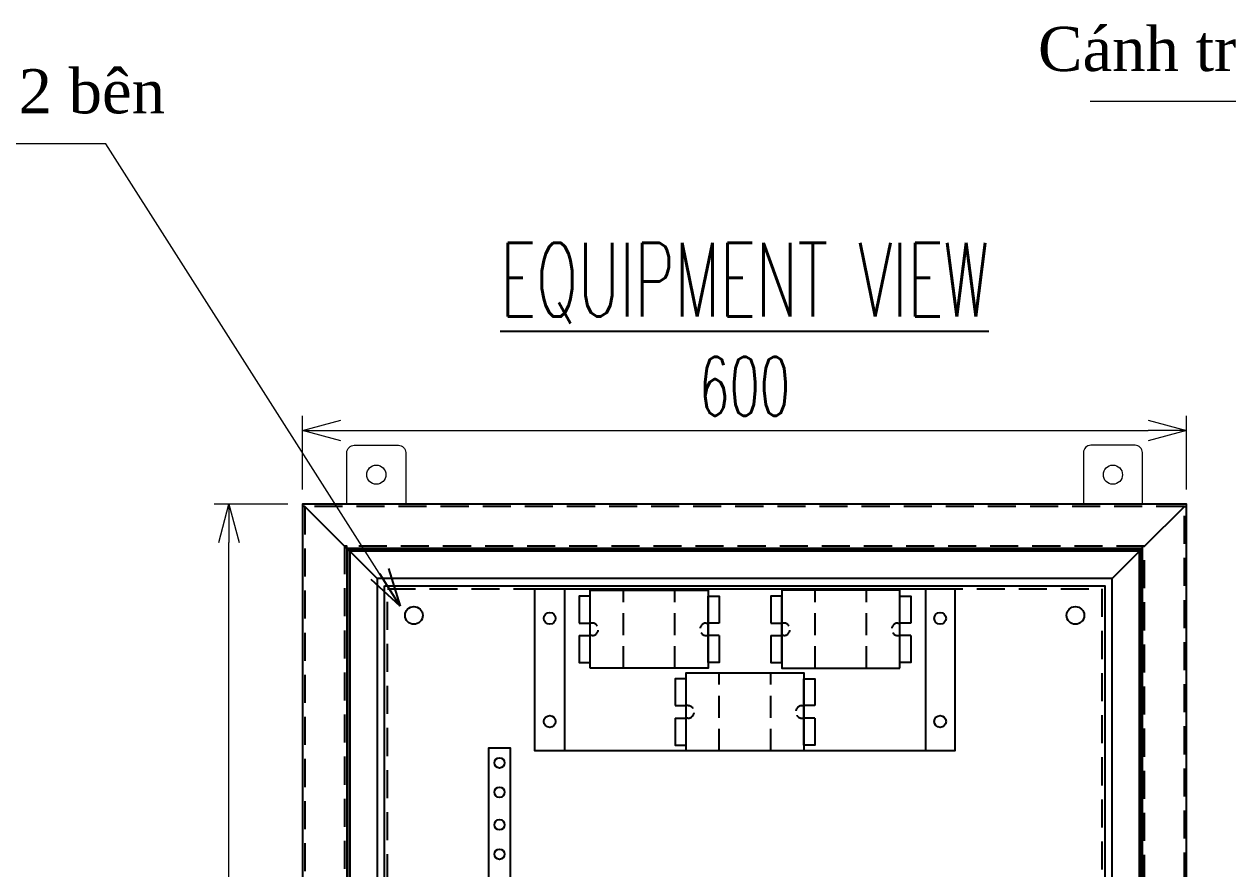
# Model space of a CAD drawing. Header units: millimetres. Extents: x 28713 to 59118, y -54378 to -19615.
# Drawn here: x 36681 to 37498, y -51636 to -51063 of the extents above; entities that cross this region are included whole.
import ezdxf

# ---------------------------------------------------------------- set-up
doc = ezdxf.new("R2010")
doc.units = ezdxf.units.MM
doc.header["$LTSCALE"] = 3
doc.linetypes.add('ASVLTYPE', pattern=[0.75, 0.5, -0.25])
doc.linetypes.add('HIDDEN', pattern=[9.525, 6.35, -3.175])
doc.layers.add('0 TĂNG CỨNG', color=7, linetype='Continuous', lineweight=15)
doc.layers.add('@.VISIBLE', color=7, linetype='Continuous')
doc.layers.add('dim', color=7, linetype='Continuous')
doc.styles.add('Ann_w01', font='romans.shx', dxfattribs={"width": 0.6, "bigfont": 'chineset.shx'})
doc.dimstyles.new('Dim 01_SC20', dxfattribs={"dimscale": 20, "dimtxt": 2, "dimasz": 1.3, "dimexe": 0.5, "dimexo": 0.5, "dimgap": 0.5, "dimtad": 1, "dimdec": 1, "dimzin": 12, "dimdsep": 46, "dimtxsty": 'Ann_w01', "dimblk": 'OPEN30', "dimcen": 1.5, "dimclrd": 6, "dimclre": 6, "dimclrt": 3, "dimadec": 1, "dimazin": 3, "dimtm": 1e-09, "dimtfac": 1, "dimtdec": 1, "dimtix": 1, "dimtmove": 0, "dimatfit": 3, "dimldrblk": 'OPEN30', "dimfxl": 1, "dimtolj": 1, "dimlwd": 20, "dimlwe": 20, "dimarcsym": 0})

# ---------------------------------------------------------------- blocks, each defined once
blk = doc.blocks.new('_Open30')
at = {"color": 0, "linetype": 'ByBlock', "lineweight": -2}
for p, q in [((-1, 0.268), (0, 0)), ((0, 0), (-1, -0.268)), ((0, 0), (-1, 0))]:
    blk.add_line(p, q, dxfattribs=at)
blk = doc.blocks.new('*D31')
at = {"layer": '@.VISIBLE', "color": 6, "lineweight": 20, "transparency": 16777216}
for p, q in [((36860.26, -51388.43), (36810.26, -51388.43)), ((36820.26, -52362.43), (36820.26, -51414.43)), ((36860.26, -52388.43), (36810.26, -52388.43))]:
    blk.add_line(p, q, dxfattribs=at)
at = {"layer": 'Defpoints', "color": 0, "transparency": 16777216}
for p in [(36820.26, -51388.43), (36870.26, -51388.43), (36870.26, -52388.43)]:
    blk.add_point(p, dxfattribs=at)
at = {"layer": '@.VISIBLE', "color": 6, "lineweight": 20, "transparency": 16777216, "xscale": 26, "yscale": 26, "zscale": 26}
for p, rotation in [((36820.26, -51388.43), 90), ((36820.26, -52388.43), 270)]:
    blk.add_blockref('_Open30', p, dxfattribs=dict(at, rotation=rotation))
at = {"layer": '@.VISIBLE', "color": 3, "transparency": 16777216, "insert": (36790.26, -51888.43), "char_height": 40, "attachment_point": 5, "rotation": 90, "style": 'Ann_w01'}
blk.add_mtext('\\A1;1000', dxfattribs=at)
blk = doc.blocks.new('*D35')
at = {"layer": '@.VISIBLE', "color": 6, "lineweight": 20, "transparency": 16777216}
for p, q in [((36870.26, -51378.43), (36870.26, -51328.43)), ((37470.26, -51378.43), (37470.26, -51328.43)), ((36896.26, -51338.43), (37444.26, -51338.43))]:
    blk.add_line(p, q, dxfattribs=at)
at = {"layer": 'Defpoints', "color": 0, "transparency": 16777216}
for p in [(37470.26, -51338.43), (36870.26, -51388.43), (37470.26, -51388.43)]:
    blk.add_point(p, dxfattribs=at)
at = {"layer": '@.VISIBLE', "color": 6, "lineweight": 20, "transparency": 16777216, "xscale": 26, "yscale": 26, "zscale": 26, "rotation": 180}
blk.add_blockref('_Open30', (36870.26, -51338.43), dxfattribs=at)
at = {"layer": '@.VISIBLE', "color": 6, "lineweight": 20, "transparency": 16777216, "xscale": 26, "yscale": 26, "zscale": 26}
blk.add_blockref('_Open30', (37470.26, -51338.43), dxfattribs=at)
at = {"layer": '@.VISIBLE', "color": 3, "transparency": 16777216, "insert": (37170.26, -51308.43), "char_height": 40, "attachment_point": 5, "style": 'Ann_w01'}
blk.add_mtext('\\A1;600', dxfattribs=at)

msp = doc.modelspace()

# ---------------------------------------------------------------- linework, layer by layer
at = {"color": 85, "linetype": 'ASVLTYPE', "ltscale": 10}
for p, q in [((37087.97, -51499.84), (37087.97, -51446.84)), ((37122.97, -51499.84), (37122.97, -51446.84)), ((37218.05, -51499.84), (37218.05, -51446.84)), ((37253.05, -51499.84), (37253.05, -51446.84)), ((37153.01, -51555.93), (37153.01, -51502.93)), ((37188.01, -51555.93), (37188.01, -51502.93))]:
    msp.add_line(p, q, dxfattribs=at)
at = {"color": 85}
for p, q in [((37057.97, -51469.09), (37065.47, -51469.09)), ((37152.97, -51469.09), (37145.47, -51469.09)), ((37188.05, -51469.09), (37195.55, -51469.09)), ((37283.05, -51469.09), (37275.55, -51469.09)), ((37057.97, -51477.59), (37065.47, -51477.59)), ((37152.97, -51477.59), (37145.47, -51477.59)), ((37188.05, -51477.59), (37195.55, -51477.59)), ((37283.05, -51477.59), (37275.55, -51477.59)), ((37123.01, -51525.18), (37130.51, -51525.18)), ((37218.01, -51525.18), (37210.51, -51525.18)), ((37123.01, -51533.68), (37130.51, -51533.68)), ((37218.01, -51533.68), (37210.51, -51533.68))]:
    msp.add_line(p, q, dxfattribs=at)
at = {"color": 85, "linetype": 'ASVLTYPE', "ltscale": 4}
for p, q in [((37066.72, -51469.09), (37065.47, -51469.09)), ((37144.22, -51469.09), (37145.47, -51469.09)), ((37196.8, -51469.09), (37195.55, -51469.09)), ((37274.3, -51469.09), (37275.55, -51469.09)), ((37066.72, -51477.59), (37065.47, -51477.59)), ((37144.22, -51477.59), (37145.47, -51477.59)), ((37196.8, -51477.59), (37195.55, -51477.59)), ((37274.3, -51477.59), (37275.55, -51477.59)), ((37131.76, -51525.18), (37130.51, -51525.18)), ((37209.26, -51525.18), (37210.51, -51525.18)), ((37131.76, -51533.68), (37130.51, -51533.68)), ((37209.26, -51533.68), (37210.51, -51533.68))]:
    msp.add_line(p, q, dxfattribs=at)
at = {"color": 85}
for points in [[(37065.47, -51499.84), (37065.47, -51446.84), (37145.47, -51446.84), (37145.47, -51499.84)], [(37275.55, -51499.84), (37275.55, -51446.84), (37195.55, -51446.84), (37195.55, -51499.84)], [(37130.51, -51555.93), (37130.51, -51502.93), (37210.51, -51502.93), (37210.51, -51555.93)]]:
    msp.add_lwpolyline(points, close=True, dxfattribs=at)
for points in [[(37057.97, -51477.59), (37057.97, -51495.84), (37065.47, -51495.84), (37065.47, -51450.84), (37057.97, -51450.84), (37057.97, -51469.09)], [(37152.97, -51477.59), (37152.97, -51495.84), (37145.47, -51495.84), (37145.47, -51450.84), (37152.97, -51450.84), (37152.97, -51469.09)], [(37188.05, -51477.59), (37188.05, -51495.84), (37195.55, -51495.84), (37195.55, -51450.84), (37188.05, -51450.84), (37188.05, -51469.09)], [(37283.05, -51477.59), (37283.05, -51495.84), (37275.55, -51495.84), (37275.55, -51450.84), (37283.05, -51450.84), (37283.05, -51469.09)], [(37123.01, -51533.68), (37123.01, -51551.93), (37130.51, -51551.93), (37130.51, -51506.93), (37123.01, -51506.93), (37123.01, -51525.18)], [(37218.01, -51533.68), (37218.01, -51551.93), (37210.51, -51551.93), (37210.51, -51506.93), (37218.01, -51506.93), (37218.01, -51525.18)]]:
    msp.add_lwpolyline(points, dxfattribs=at)
msp.add_lwpolyline([(37011.38, -51780.01), (37011.38, -51554.01), (36996.38, -51554.01), (36996.38, -51780.01)], close=True)
at = {"color": 7}
for centre in [(37003.88, -51564.01), (37003.88, -51584.01), (37003.88, -51606.01), (37003.88, -51626.01)]:
    msp.add_circle(centre, 3.5, dxfattribs=at)
at = {"color": 1}
msp.add_circle((37003.88, -51584.01), 3.5, dxfattribs=at)
msp.add_circle((37003.88, -51584.01), 3.5, dxfattribs=at)
at = {"color": 85, "linetype": 'ASVLTYPE', "ltscale": 4}
for centre, start, end in [((37066.72, -51473.34), 270, 90), ((37144.22, -51473.34), 90, 270), ((37196.8, -51473.34), 270, 90), ((37274.3, -51473.34), 90, 270), ((37131.76, -51529.43), 270, 90), ((37209.26, -51529.43), 90, 270)]:
    msp.add_arc(centre, 4.25, start, end, dxfattribs=at)
at = {"layer": '0 TĂNG CỨNG'}
for points in [[(36940.26, -51388.43), (36900.26, -51388.43), (36900.26, -51353.43, -0.414214), (36905.26, -51348.43), (36935.26, -51348.43, -0.414214), (36940.26, -51353.43)], [(37400.26, -51388.43), (37440.26, -51388.43), (37440.26, -51353.43, 0.414214), (37435.26, -51348.43), (37405.26, -51348.43, 0.414214), (37400.26, -51353.43)]]:
    msp.add_lwpolyline(points, format="xyb", close=True, dxfattribs=at)
for centre in [(36920.26, -51368.43), (37420.26, -51368.43)]:
    msp.add_circle(centre, 6.5, dxfattribs=at)
at = {"layer": '@.VISIBLE'}
for p, q in [((37047.97, -51445.93), (37047.97, -51555.93)), ((37292.97, -51445.93), (37292.97, -51555.93))]:
    msp.add_line(p, q, dxfattribs=at)
for points in [[(36870.26, -52388.43), (37470.26, -52388.43), (37470.26, -51388.43), (36870.26, -51388.43)], [(36900.26, -52358.43), (37440.26, -52358.43), (37440.26, -51418.43), (36900.26, -51418.43)], [(37312.97, -51445.93), (37312.97, -51555.93), (37027.97, -51555.93), (37027.97, -51445.93)]]:
    msp.add_lwpolyline(points, close=True, dxfattribs=at)
for points in [[(36900.26, -51418.43), (36900.26, -51416.93), (36898.76, -51416.93), (36871.76, -51389.93), (36870.26, -51389.93)], [(37440.26, -51418.43), (37440.26, -51416.93), (37441.76, -51416.93), (37468.76, -51389.93), (37470.26, -51389.93)]]:
    msp.add_lwpolyline(points, dxfattribs=at)
at = {"layer": '@.VISIBLE', "linetype": 'HIDDEN'}
for points in [[(36871.76, -52386.93), (37468.76, -52386.93), (37468.76, -51389.93), (36871.76, -51389.93)], [(36898.76, -52359.93), (37441.76, -52359.93), (37441.76, -51416.93), (36898.76, -51416.93)]]:
    msp.add_lwpolyline(points, close=True, dxfattribs=at)
at = {"layer": '@.VISIBLE', "color": 6}
for points in [[(36900.76, -52357.93), (37439.76, -52357.93), (37439.76, -51418.93), (36900.76, -51418.93)], [(36902.26, -52356.43), (37438.26, -52356.43), (37438.26, -51420.43), (36902.26, -51420.43)], [(36920.76, -52337.93), (37419.76, -52337.93), (37419.76, -51438.93), (36920.76, -51438.93)]]:
    msp.add_lwpolyline(points, close=True, dxfattribs=at)
for points in [[(36920.76, -51438.93), (36902.26, -51420.43), (36902.26, -51418.93)], [(37419.76, -51438.93), (37438.26, -51420.43), (37438.26, -51418.93)]]:
    msp.add_lwpolyline(points, dxfattribs=at)
at = {"layer": '@.VISIBLE', "color": 151}
msp.add_lwpolyline([(36925.76, -51443.93), (37414.76, -51443.93), (37414.76, -52332.93), (36925.76, -52332.93)], close=True, dxfattribs=at)
at = {"layer": '@.VISIBLE', "color": 151, "linetype": 'HIDDEN'}
msp.add_lwpolyline([(36927.76, -51445.93), (37412.76, -51445.93), (37412.76, -52330.93), (36927.76, -52330.93)], close=True, dxfattribs=at)
at = {"layer": '@.VISIBLE', "color": 151}
for centre in [(36945.76, -51463.93), (37394.76, -51463.93)]:
    msp.add_circle(centre, 6, dxfattribs=at)
at = {"layer": '@.VISIBLE', "color": 2}
for centre in [(37037.97, -51465.93), (37302.97, -51465.93), (37037.97, -51535.93), (37302.97, -51535.93)]:
    msp.add_circle(centre, 4, dxfattribs=at)

# ---------------------------------------------------------------- texts
at = {"char_height": 30, "attachment_point": 1, "style": 'Ann_w01'}
for s, insert in [('{\\fTimes New Roman|b0|i0|c163|p18;\\W1;Cánh trong lùi vào 30mm }', (37369.42, -51064.41)), ('{\\fTimes New Roman|b0|i0|c163|p18;\\W1;Thanh L buộc cáp 2 bên  }', (36337.72, -51093.14))]:
    msp.add_mtext_dynamic_manual_height_columns(s, width=483.8909, gutter_width=99.2, heights=[0], dxfattribs=dict(at, insert=insert))
at = {"layer": 'dim', "color": 2, "insert": (37170.26, -51238.43), "char_height": 50, "attachment_point": 5, "style": 'Ann_w01'}
msp.add_mtext('\\A1;{\\LEQUIPMENT VIEW}', dxfattribs=at)

# ---------------------------------------------------------------- dimensions: what is measured, and where the dimension line sits
at = {"layer": '@.VISIBLE'}
dim = msp.add_linear_dim(base=(37470.26, -51338.43), p1=(36870.26, -51388.43), p2=(37470.26, -51388.43), dimstyle='Dim 01_SC20', dxfattribs=at)
dim.commit()
dim.dimension.update_dxf_attribs({"geometry": '*D35', "text_midpoint": (37170.26, -51308.43)})
dim = msp.add_linear_dim(base=(36820.26, -51388.43), p1=(36870.26, -52388.43), p2=(36870.26, -51388.43), angle=90, dimstyle='Dim 01_SC20', dxfattribs=at)
dim.commit()
dim.dimension.update_dxf_attribs({"geometry": '*D31', "text_midpoint": (36790.26, -51888.43)})

# ---------------------------------------------------------------- leaders
for points in [[(37968.26, -51428.93), (37768.4, -51115.08), (37404.75, -51115.08)], [(36936.56, -51457.66), (36736.7, -51143.81), (36373.05, -51143.81)]]:
    msp.add_leader(points, dimstyle='Dim 01_SC20', override={"dimgap": 0.5, "dimtad": 0})

doc.saveas('drawing.dxf')
